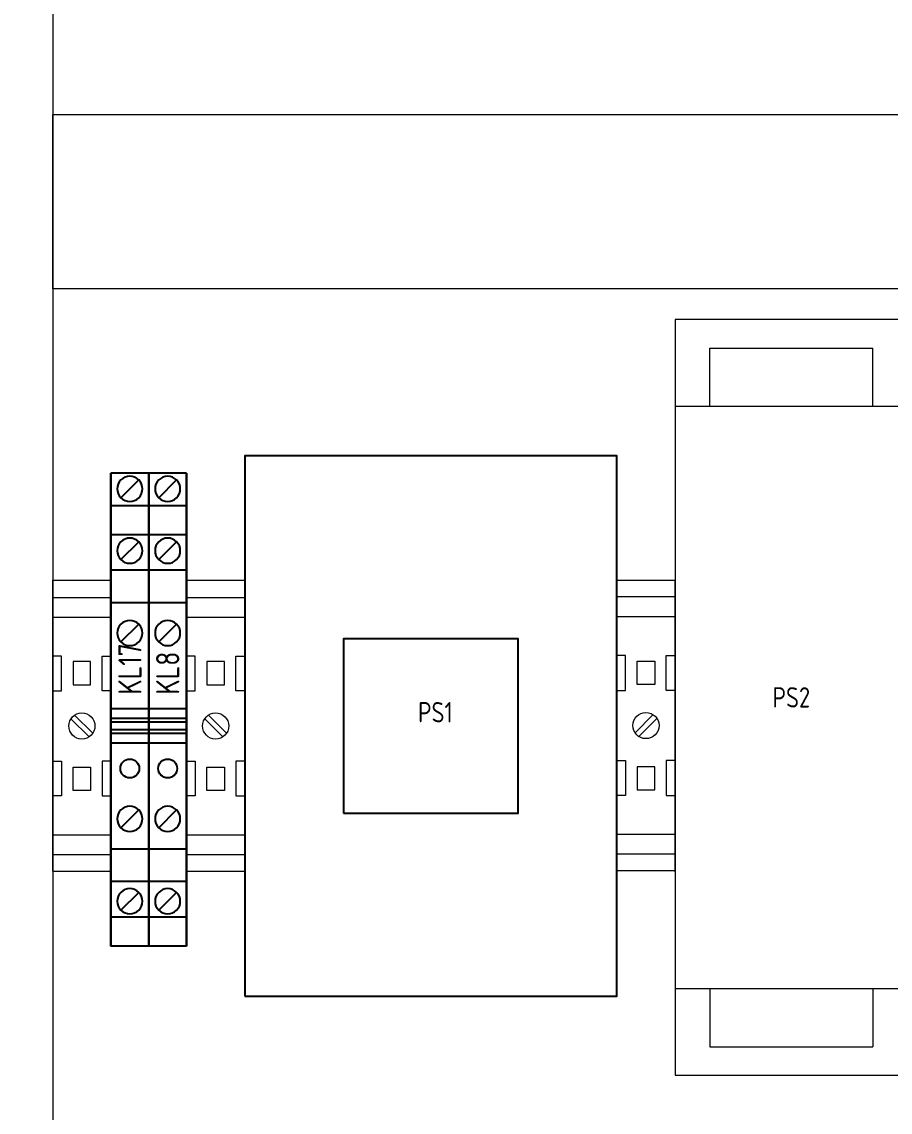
# Model space of a CAD drawing. Header units: millimetres. Extents: x 3520 to 8864, y 403 to 1747.
# Drawn here: x 6994.2 to 7143.5, y 964.9 to 1152.5 of the extents above; entities that cross this region are included whole.
import ezdxf

# ---------------------------------------------------------------- set-up
doc = ezdxf.new("R2010")
doc.units = ezdxf.units.MM
doc.linetypes.add('CENTER', pattern=[10.16, 6.35, -1.27, 1.27, -1.27])
doc.linetypes.add('DOT', pattern=[0.559211, 0, -0.279605, 0, -0.279605])
doc.layers.add('1', color=1, linetype='Continuous')
doc.layers.add('Стерка', color=7, linetype='Continuous', lineweight=15)
doc.styles.add('ГОСТ В', font='GOST_0.TTF', dxfattribs={"height": 3.5})
doc.styles.add('ГОСТ тип А', font='GOST_0.TTF', dxfattribs={"height": 3.5})

msp = doc.modelspace()

# ---------------------------------------------------------------- linework, layer by layer
at = {"color": 7}
for p, q in [((7009.526, 1074.823, 1518.358), (7009.526, 993.474, 1518.358)), ((7016.034, 1074.823, 1518.358), (7016.034, 993.474, 1518.358))]:
    msp.add_line(p, q, dxfattribs=at)
at = {"elevation": 1518.358}
for points in [[(7032.534, 984.828), (7096.534, 984.828), (7096.534, 1077.828), (7032.534, 1077.828)], [(7049.534, 1016.328), (7079.534, 1016.328), (7079.534, 1046.328), (7049.534, 1046.328)]]:
    msp.add_lwpolyline(points, close=True, dxfattribs=at)
at = {"layer": '1', "color": 7}
for p, q in [((7009.526, 1069.182, 1518.358), (7009.526, 1074.823, 1518.358)), ((7016.034, 1074.823, 1518.358), (7009.526, 1074.823, 1518.358)), ((7009.526, 1074.823, 1518.358), (7009.526, 1069.182, 1518.358)), ((7009.534, 1069.182, 1518.358), (7009.534, 1074.823, 1518.358)), ((7009.534, 1074.823, 1518.358), (7009.534, 1069.182, 1518.358)), ((7016.034, 1069.182, 1518.358), (7016.034, 1074.823, 1518.358)), ((7022.542, 1074.823, 1518.358), (7016.034, 1074.823, 1518.358)), ((7016.034, 1074.823, 1518.358), (7016.034, 1069.182, 1518.358)), ((7016.034, 1069.182, 1518.358), (7016.034, 1074.823, 1518.358)), ((7016.034, 1074.823, 1518.358), (7016.034, 1069.182, 1518.358)), ((7016.042, 1069.182, 1518.358), (7016.042, 1074.823, 1518.358)), ((7016.042, 1074.823, 1518.358), (7016.042, 1069.182, 1518.358)), ((7022.542, 1069.182, 1518.358), (7022.542, 1074.823, 1518.358)), ((7022.542, 1074.823, 1518.358), (7022.542, 1069.182, 1518.358)), ((7011.246, 1070.577, 1518.358), (7014.314, 1073.645, 1518.358)), ((7017.754, 1070.577, 1518.358), (7020.822, 1073.645, 1518.358)), ((7016.034, 1069.182, 1518.358), (7009.526, 1069.182, 1518.358)), ((7009.526, 1064.192, 1518.358), (7009.526, 1069.182, 1518.358)), ((7009.526, 1069.182, 1518.358), (7009.526, 1064.192, 1518.358)), ((7009.534, 1064.192, 1518.358), (7009.534, 1069.182, 1518.358)), ((7009.534, 1069.182, 1518.358), (7009.534, 1064.192, 1518.358)), ((7022.542, 1069.182, 1518.358), (7016.034, 1069.182, 1518.358)), ((7016.034, 1064.192, 1518.358), (7016.034, 1069.182, 1518.358)), ((7016.034, 1069.182, 1518.358), (7016.034, 1064.192, 1518.358)), ((7016.034, 1064.192, 1518.358), (7016.034, 1069.182, 1518.358)), ((7016.034, 1069.182, 1518.358), (7016.034, 1064.192, 1518.358)), ((7016.042, 1064.192, 1518.358), (7016.042, 1069.182, 1518.358)), ((7016.042, 1069.182, 1518.358), (7016.042, 1064.192, 1518.358)), ((7022.542, 1064.192, 1518.358), (7022.542, 1069.182, 1518.358)), ((7022.542, 1069.182, 1518.358), (7022.542, 1064.192, 1518.358)), ((7009.526, 1058.16, 1518.358), (7009.526, 1064.192, 1518.358)), ((7016.034, 1064.192, 1518.358), (7009.526, 1064.192, 1518.358)), ((7009.526, 1064.192, 1518.358), (7009.526, 1063.108, 1518.358)), ((7009.534, 1058.16, 1518.358), (7009.534, 1064.192, 1518.358)), ((7009.534, 1064.192, 1518.358), (7009.534, 1063.108, 1518.358)), ((7016.034, 1058.16, 1518.358), (7016.034, 1064.192, 1518.358)), ((7022.542, 1064.192, 1518.358), (7016.034, 1064.192, 1518.358)), ((7016.034, 1064.192, 1518.358), (7016.034, 1063.108, 1518.358)), ((7016.034, 1058.16, 1518.358), (7016.034, 1064.192, 1518.358)), ((7016.034, 1064.192, 1518.358), (7016.034, 1063.108, 1518.358)), ((7016.042, 1058.16, 1518.358), (7016.042, 1064.192, 1518.358)), ((7016.042, 1064.192, 1518.358), (7016.042, 1063.108, 1518.358)), ((7022.542, 1058.16, 1518.358), (7022.542, 1064.192, 1518.358)), ((7022.542, 1064.192, 1518.358), (7022.542, 1063.108, 1518.358)), ((7009.526, 1063.108, 1518.358), (7009.526, 1058.16, 1518.358)), ((7009.526, 1062.539, 1518.358), (7009.526, 1009.614, 1518.358)), ((7009.534, 1063.108, 1518.358), (7009.534, 1058.16, 1518.358)), ((7011.246, 1059.947, 1518.358), (7014.314, 1063.015, 1518.358)), ((7016.034, 1063.108, 1518.358), (7016.034, 1058.16, 1518.358)), ((7016.034, 1063.108, 1518.358), (7016.034, 1058.16, 1518.358)), ((7016.034, 1062.539, 1518.358), (7016.034, 1009.614, 1518.358)), ((7016.042, 1063.108, 1518.358), (7016.042, 1058.16, 1518.358)), ((7017.754, 1059.947, 1518.358), (7020.822, 1063.015, 1518.358)), ((7022.542, 1063.108, 1518.358), (7022.542, 1058.16, 1518.358)), ((7009.526, 1052.519, 1518.358), (7009.526, 1058.16, 1518.358)), ((7016.034, 1058.16, 1518.358), (7009.526, 1058.16, 1518.358)), ((7009.526, 1058.16, 1518.358), (7009.526, 1052.519, 1518.358)), ((7009.526, 1058.16, 1518.358), (7009.526, 1052.519, 1518.358)), ((7009.534, 1052.519, 1518.358), (7009.534, 1058.16, 1518.358)), ((7009.534, 1058.16, 1518.358), (7009.534, 1052.519, 1518.358)), ((7009.534, 1058.16, 1518.358), (7009.534, 1052.519, 1518.358)), ((7016.034, 1058.16, 1518.358), (7011.069, 1058.16, 1518.358)), ((7016.034, 1052.519, 1518.358), (7016.034, 1058.16, 1518.358)), ((7022.542, 1058.16, 1518.358), (7016.034, 1058.16, 1518.358)), ((7016.034, 1058.16, 1518.358), (7016.034, 1052.519, 1518.358)), ((7016.034, 1058.16, 1518.358), (7016.034, 1052.519, 1518.358)), ((7016.034, 1052.519, 1518.358), (7016.034, 1058.16, 1518.358)), ((7016.034, 1058.16, 1518.358), (7016.034, 1052.519, 1518.358)), ((7016.034, 1058.16, 1518.358), (7016.034, 1052.519, 1518.358)), ((7016.042, 1052.519, 1518.358), (7016.042, 1058.16, 1518.358)), ((7016.042, 1058.16, 1518.358), (7016.042, 1052.519, 1518.358)), ((7016.042, 1058.16, 1518.358), (7016.042, 1052.519, 1518.358)), ((7022.542, 1058.16, 1518.358), (7017.577, 1058.16, 1518.358)), ((7022.542, 1052.519, 1518.358), (7022.542, 1058.16, 1518.358)), ((7022.542, 1058.16, 1518.358), (7022.542, 1052.519, 1518.358)), ((7022.542, 1058.16, 1518.358), (7022.542, 1052.519, 1518.358)), ((7009.526, 1034.299, 1518.358), (7009.526, 1052.519, 1518.358)), ((7016.034, 1052.519, 1518.358), (7009.526, 1052.519, 1518.358)), ((7009.526, 1052.519, 1518.358), (7009.526, 1034.299, 1518.358)), ((7009.534, 1034.299, 1518.358), (7009.534, 1052.519, 1518.358)), ((7009.534, 1052.519, 1518.358), (7009.534, 1034.299, 1518.358)), ((7016.034, 1052.519, 1518.358), (7011.069, 1052.519, 1518.358)), ((7016.034, 1034.299, 1518.358), (7016.034, 1052.519, 1518.358)), ((7022.542, 1052.519, 1518.358), (7016.034, 1052.519, 1518.358)), ((7016.034, 1052.519, 1518.358), (7016.034, 1034.299, 1518.358)), ((7016.034, 1034.299, 1518.358), (7016.034, 1052.519, 1518.358)), ((7016.034, 1052.519, 1518.358), (7016.034, 1034.299, 1518.358)), ((7016.042, 1034.299, 1518.358), (7016.042, 1052.519, 1518.358)), ((7016.042, 1052.519, 1518.358), (7016.042, 1034.299, 1518.358)), ((7022.542, 1052.519, 1518.358), (7017.577, 1052.519, 1518.358)), ((7022.542, 1034.299, 1518.358), (7022.542, 1052.519, 1518.358)), ((7022.542, 1052.519, 1518.358), (7022.542, 1034.299, 1518.358)), ((7011.246, 1045.781, 1518.358), (7014.314, 1048.848, 1518.358)), ((7017.754, 1045.781, 1518.358), (7020.822, 1048.848, 1518.358)), ((7009.526, 1032.63, 1518.358), (7009.526, 1034.299, 1518.358)), ((7016.034, 1034.299, 1518.358), (7009.526, 1034.299, 1518.358)), ((7009.526, 1034.299, 1518.358), (7009.526, 1032.63, 1518.358)), ((7009.534, 1032.63, 1518.358), (7009.534, 1034.299, 1518.358)), ((7009.534, 1034.299, 1518.358), (7009.534, 1032.63, 1518.358)), ((7016.034, 1032.63, 1518.358), (7016.034, 1034.299, 1518.358)), ((7022.542, 1034.299, 1518.358), (7016.034, 1034.299, 1518.358)), ((7016.034, 1034.299, 1518.358), (7016.034, 1032.63, 1518.358)), ((7016.034, 1032.63, 1518.358), (7016.034, 1034.299, 1518.358)), ((7016.034, 1034.299, 1518.358), (7016.034, 1032.63, 1518.358)), ((7016.042, 1032.63, 1518.358), (7016.042, 1034.299, 1518.358)), ((7016.042, 1034.299, 1518.358), (7016.042, 1032.63, 1518.358)), ((7022.542, 1032.63, 1518.358), (7022.542, 1034.299, 1518.358)), ((7022.542, 1034.299, 1518.358), (7022.542, 1032.63, 1518.358)), ((7009.526, 1031.979, 1518.358), (7009.526, 1032.63, 1518.358)), ((7016.034, 1032.63, 1518.358), (7009.526, 1032.63, 1518.358)), ((7009.526, 1032.63, 1518.358), (7009.526, 1031.979, 1518.358)), ((7009.526, 1030.678, 1518.358), (7009.526, 1031.979, 1518.358)), ((7016.034, 1031.979, 1518.358), (7009.526, 1031.979, 1518.358)), ((7009.526, 1031.979, 1518.358), (7009.526, 1030.678, 1518.358)), ((7009.534, 1031.979, 1518.358), (7009.534, 1032.63, 1518.358)), ((7009.534, 1032.63, 1518.358), (7009.534, 1031.979, 1518.358)), ((7009.534, 1030.678, 1518.358), (7009.534, 1031.979, 1518.358)), ((7009.534, 1031.979, 1518.358), (7009.534, 1030.678, 1518.358)), ((7016.034, 1031.979, 1518.358), (7016.034, 1032.63, 1518.358)), ((7022.542, 1032.63, 1518.358), (7016.034, 1032.63, 1518.358)), ((7016.034, 1032.63, 1518.358), (7016.034, 1031.979, 1518.358)), ((7016.034, 1031.979, 1518.358), (7016.034, 1032.63, 1518.358)), ((7016.034, 1032.63, 1518.358), (7016.034, 1031.979, 1518.358)), ((7016.034, 1030.678, 1518.358), (7016.034, 1031.979, 1518.358)), ((7022.542, 1031.979, 1518.358), (7016.034, 1031.979, 1518.358)), ((7016.034, 1031.979, 1518.358), (7016.034, 1030.678, 1518.358)), ((7016.034, 1030.678, 1518.358), (7016.034, 1031.979, 1518.358)), ((7016.034, 1031.979, 1518.358), (7016.034, 1030.678, 1518.358)), ((7016.042, 1031.979, 1518.358), (7016.042, 1032.63, 1518.358)), ((7016.042, 1032.63, 1518.358), (7016.042, 1031.979, 1518.358)), ((7016.042, 1030.678, 1518.358), (7016.042, 1031.979, 1518.358)), ((7016.042, 1031.979, 1518.358), (7016.042, 1030.678, 1518.358)), ((7022.542, 1031.979, 1518.358), (7022.542, 1032.63, 1518.358)), ((7022.542, 1032.63, 1518.358), (7022.542, 1031.979, 1518.358)), ((7022.542, 1030.678, 1518.358), (7022.542, 1031.979, 1518.358)), ((7022.542, 1031.979, 1518.358), (7022.542, 1030.678, 1518.358)), ((7009.526, 1030.027, 1518.358), (7009.526, 1030.678, 1518.358)), ((7016.034, 1030.678, 1518.358), (7009.526, 1030.678, 1518.358)), ((7009.526, 1030.678, 1518.358), (7009.526, 1030.027, 1518.358)), ((7009.526, 1028.358, 1518.358), (7009.526, 1030.027, 1518.358)), ((7016.034, 1030.027, 1518.358), (7009.526, 1030.027, 1518.358)), ((7009.526, 1030.027, 1518.358), (7009.526, 1028.358, 1518.358)), ((7009.534, 1030.027, 1518.358), (7009.534, 1030.678, 1518.358)), ((7009.534, 1030.678, 1518.358), (7009.534, 1030.027, 1518.358)), ((7009.534, 1028.358, 1518.358), (7009.534, 1030.027, 1518.358)), ((7009.534, 1030.027, 1518.358), (7009.534, 1028.358, 1518.358)), ((7016.034, 1030.027, 1518.358), (7016.034, 1030.678, 1518.358)), ((7022.542, 1030.678, 1518.358), (7016.034, 1030.678, 1518.358)), ((7016.034, 1030.678, 1518.358), (7016.034, 1030.027, 1518.358)), ((7016.034, 1030.027, 1518.358), (7016.034, 1030.678, 1518.358)), ((7016.034, 1030.678, 1518.358), (7016.034, 1030.027, 1518.358)), ((7016.034, 1028.358, 1518.358), (7016.034, 1030.027, 1518.358)), ((7022.542, 1030.027, 1518.358), (7016.034, 1030.027, 1518.358)), ((7016.034, 1030.027, 1518.358), (7016.034, 1028.358, 1518.358)), ((7016.034, 1028.358, 1518.358), (7016.034, 1030.027, 1518.358)), ((7016.034, 1030.027, 1518.358), (7016.034, 1028.358, 1518.358)), ((7016.042, 1030.027, 1518.358), (7016.042, 1030.678, 1518.358)), ((7016.042, 1030.678, 1518.358), (7016.042, 1030.027, 1518.358)), ((7016.042, 1028.358, 1518.358), (7016.042, 1030.027, 1518.358)), ((7016.042, 1030.027, 1518.358), (7016.042, 1028.358, 1518.358)), ((7022.542, 1030.027, 1518.358), (7022.542, 1030.678, 1518.358)), ((7022.542, 1030.678, 1518.358), (7022.542, 1030.027, 1518.358)), ((7022.542, 1028.358, 1518.358), (7022.542, 1030.027, 1518.358)), ((7022.542, 1030.027, 1518.358), (7022.542, 1028.358, 1518.358)), ((7009.526, 1010.16, 1518.358), (7009.526, 1028.358, 1518.358)), ((7016.034, 1028.358, 1518.358), (7009.526, 1028.358, 1518.358)), ((7009.526, 1028.358, 1518.358), (7009.526, 1010.16, 1518.358)), ((7009.534, 1010.16, 1518.358), (7009.534, 1028.358, 1518.358)), ((7009.534, 1028.358, 1518.358), (7009.534, 1010.16, 1518.358)), ((7016.034, 1010.16, 1518.358), (7016.034, 1028.358, 1518.358)), ((7022.542, 1028.358, 1518.358), (7016.034, 1028.358, 1518.358)), ((7016.034, 1028.358, 1518.358), (7016.034, 1010.16, 1518.358)), ((7016.034, 1010.16, 1518.358), (7016.034, 1028.358, 1518.358)), ((7016.034, 1028.358, 1518.358), (7016.034, 1010.16, 1518.358)), ((7016.042, 1010.16, 1518.358), (7016.042, 1028.358, 1518.358)), ((7016.042, 1028.358, 1518.358), (7016.042, 1010.16, 1518.358)), ((7022.542, 1010.16, 1518.358), (7022.542, 1028.358, 1518.358)), ((7022.542, 1028.358, 1518.358), (7022.542, 1010.16, 1518.358)), ((7011.246, 1013.808, 1518.358), (7014.314, 1016.876, 1518.358)), ((7017.754, 1013.808, 1518.358), (7020.822, 1016.876, 1518.358)), ((7009.524, 1004.529, 1518.358), (7009.526, 1010.16, 1518.358)), ((7009.526, 1010.2, 1518.358), (7009.526, 1004.56, 1518.358)), ((7016.034, 1010.16, 1518.358), (7009.526, 1010.16, 1518.358)), ((7009.526, 1010.16, 1518.358), (7009.526, 1004.56, 1518.358)), ((7009.532, 1004.529, 1518.358), (7009.534, 1010.16, 1518.358)), ((7009.534, 1010.2, 1518.358), (7009.534, 1004.56, 1518.358)), ((7009.534, 1010.16, 1518.358), (7009.534, 1004.56, 1518.358)), ((7016.032, 1004.529, 1518.358), (7016.034, 1010.16, 1518.358)), ((7016.032, 1004.529, 1518.358), (7016.034, 1010.16, 1518.358)), ((7016.034, 1010.2, 1518.358), (7016.034, 1004.56, 1518.358)), ((7016.034, 1010.2, 1518.358), (7016.034, 1004.56, 1518.358)), ((7022.542, 1010.16, 1518.358), (7016.034, 1010.16, 1518.358)), ((7016.034, 1010.16, 1518.358), (7016.034, 1004.56, 1518.358)), ((7016.034, 1010.16, 1518.358), (7016.034, 1004.56, 1518.358)), ((7016.04, 1004.529, 1518.358), (7016.042, 1010.16, 1518.358)), ((7016.042, 1010.2, 1518.358), (7016.042, 1004.56, 1518.358)), ((7016.042, 1010.16, 1518.358), (7016.042, 1004.56, 1518.358)), ((7022.54, 1004.529, 1518.358), (7022.542, 1010.16, 1518.358)), ((7022.542, 1010.2, 1518.358), (7022.542, 1004.56, 1518.358)), ((7022.542, 1010.16, 1518.358), (7022.542, 1004.56, 1518.358)), ((7009.526, 998.464, 1518.358), (7009.524, 1004.529, 1518.358)), ((7016.034, 1004.56, 1518.358), (7009.526, 1004.56, 1518.358)), ((7009.526, 1004.56, 1518.358), (7009.526, 998.464, 1518.358)), ((7009.534, 998.464, 1518.358), (7009.532, 1004.529, 1518.358)), ((7009.534, 1004.56, 1518.358), (7009.534, 998.464, 1518.358)), ((7016.034, 998.464, 1518.358), (7016.032, 1004.529, 1518.358)), ((7016.034, 998.464, 1518.358), (7016.032, 1004.529, 1518.358)), ((7022.542, 1004.56, 1518.358), (7016.034, 1004.56, 1518.358)), ((7016.034, 1004.56, 1518.358), (7016.034, 998.464, 1518.358)), ((7016.034, 1004.56, 1518.358), (7016.034, 998.464, 1518.358)), ((7016.042, 998.464, 1518.358), (7016.04, 1004.529, 1518.358)), ((7016.042, 1004.56, 1518.358), (7016.042, 998.464, 1518.358)), ((7022.542, 998.464, 1518.358), (7022.54, 1004.529, 1518.358)), ((7022.542, 1004.56, 1518.358), (7022.542, 998.464, 1518.358)), ((7011.246, 999.641, 1518.358), (7014.314, 1002.709, 1518.358)), ((7017.754, 999.641, 1518.358), (7020.822, 1002.709, 1518.358)), ((7009.526, 993.474, 1518.358), (7009.526, 998.464, 1518.358)), ((7016.034, 998.464, 1518.358), (7009.526, 998.464, 1518.358)), ((7009.526, 998.464, 1518.358), (7009.526, 993.474, 1518.358)), ((7009.534, 993.474, 1518.358), (7009.534, 998.464, 1518.358)), ((7009.534, 998.464, 1518.358), (7009.534, 993.474, 1518.358)), ((7016.034, 993.474, 1518.358), (7016.034, 998.464, 1518.358)), ((7022.542, 998.464, 1518.358), (7016.034, 998.464, 1518.358)), ((7016.034, 998.464, 1518.358), (7016.034, 993.474, 1518.358)), ((7016.034, 993.474, 1518.358), (7016.034, 998.464, 1518.358)), ((7016.034, 998.464, 1518.358), (7016.034, 993.474, 1518.358)), ((7016.042, 993.474, 1518.358), (7016.042, 998.464, 1518.358)), ((7016.042, 998.464, 1518.358), (7016.042, 993.474, 1518.358)), ((7022.542, 993.474, 1518.358), (7022.542, 998.464, 1518.358)), ((7022.542, 998.464, 1518.358), (7022.542, 993.474, 1518.358)), ((7016.034, 993.474, 1518.358), (7009.526, 993.474, 1518.358)), ((7022.542, 993.474, 1518.358), (7016.034, 993.474, 1518.358))]:
    msp.add_line(p, q, dxfattribs=at)
for centre in [(7012.78, 1024.019, 1518.358), (7019.288, 1024.019, 1518.358)]:
    msp.add_circle(centre, 1.627, dxfattribs=at)
for centre, start, end in [((7012.78, 1072.111, 1518.358), 44.99995, 224.99995), ((7012.78, 1072.111, 1518.358), 224.99995, 44.99995), ((7019.288, 1072.111, 1518.358), 44.99995, 224.99995), ((7019.288, 1072.111, 1518.358), 224.99995, 44.99995), ((7012.78, 1061.481, 1518.358), 44.99995, 224.99995), ((7019.288, 1061.481, 1518.358), 44.99995, 224.99995), ((7012.78, 1061.481, 1518.358), 224.99995, 44.99995), ((7019.288, 1061.481, 1518.358), 224.99995, 44.99995), ((7012.78, 1047.314, 1518.358), 44.99995, 224.99995), ((7012.78, 1047.314, 1518.358), 224.99995, 44.99995), ((7019.288, 1047.314, 1518.358), 44.99995, 224.99995), ((7019.288, 1047.314, 1518.358), 224.99995, 44.99995), ((7012.78, 1015.342, 1518.358), 44.99995, 224.99995), ((7012.78, 1015.342, 1518.358), 224.99995, 44.99995), ((7019.288, 1015.342, 1518.358), 44.99995, 224.99995), ((7019.288, 1015.342, 1518.358), 224.99995, 44.99995), ((7012.78, 1001.175, 1518.358), 44.99995, 224.99995), ((7012.78, 1001.175, 1518.358), 224.99995, 44.99995), ((7019.288, 1001.175, 1518.358), 44.99995, 224.99995), ((7019.288, 1001.175, 1518.358), 224.99995, 44.99995)]:
    msp.add_arc(centre, 2.169, start, end, dxfattribs=at)
at = {"layer": '1', "color": 7, "linetype": 'CENTER'}
for p in [(7009.526, 1063.108, 1518.358), (7009.534, 1063.108, 1518.358), (7016.034, 1063.108, 1518.358), (7016.034, 1063.108, 1518.358), (7016.042, 1063.108, 1518.358), (7022.542, 1063.108, 1518.358)]:
    msp.add_point(p, dxfattribs=at)
at = {"layer": '1', "color": 7, "linetype": 'DOT'}
for p in [(7009.526, 1055.393, 1518.358), (7016.034, 1055.393, 1518.358)]:
    msp.add_point(p, dxfattribs=at)
at = {"layer": 'Стерка', "color": 7}
for p, q in [((7146.534, 1101.254, 1518.358), (7106.534, 1101.254, 1518.358)), ((7106.534, 1101.254, 1518.358), (7106.534, 971.254, 1518.358)), ((7112.534, 1086.349, 1518.358), (7112.534, 1096.349, 1518.358)), ((7112.534, 1096.349, 1518.358), (7140.534, 1096.349, 1518.358)), ((7140.534, 1086.349, 1518.358), (7140.534, 1096.349, 1518.358)), ((7106.534, 1086.349, 1518.358), (7146.534, 1086.349, 1518.358)), ((7009.526, 993.474, 1518.358), (7009.526, 1073.474, 1518.358)), ((7009.526, 1073.474, 1518.358), (7009.526, 993.474, 1518.358)), ((7016.026, 1073.474, 1518.358), (7016.026, 993.474, 1518.358)), ((7016.034, 993.474, 1518.358), (7016.034, 1073.474, 1518.358)), ((7016.034, 1073.474, 1518.358), (7016.034, 993.474, 1518.358)), ((7022.534, 1073.474, 1518.358), (7022.534, 993.474, 1518.358)), ((6999.534, 1056.403, 1518.358), (6999.534, 1006.403, 1518.358)), ((6999.534, 1056.403, 1518.358), (6999.534, 1006.403, 1518.358)), ((6999.534, 1056.403, 1518.358), (6999.534, 1006.403, 1518.358)), ((6999.534, 1056.403, 1518.358), (6999.534, 1006.403, 1518.358)), ((6999.534, 1056.403, 1518.358), (6999.534, 1006.403, 1518.358)), ((6999.534, 1006.403, 1518.358), (6999.534, 1056.403, 1518.358)), ((6999.534, 1006.403, 1518.358), (6999.534, 1056.403, 1518.358)), ((6999.534, 1056.403, 1518.358), (6999.534, 1006.403, 1518.358)), ((6999.534, 1006.403, 1518.358), (6999.534, 1056.403, 1518.358)), ((6999.534, 1006.403, 1518.358), (6999.534, 1056.403, 1518.358)), ((6999.534, 1056.403, 1518.358), (6999.534, 1006.403, 1518.358)), ((7009.534, 1056.328, 1518.358), (6999.534, 1056.328, 1518.358)), ((6999.534, 1056.328, 1518.358), (6999.534, 1006.328, 1518.358)), ((6999.534, 1006.328, 1518.358), (6999.534, 1056.328, 1518.358)), ((6999.534, 1006.328, 1518.358), (6999.534, 1056.328, 1518.358)), ((6999.534, 1056.328, 1518.358), (6999.534, 1006.328, 1518.358)), ((6999.534, 1056.328, 1518.358), (6999.534, 1006.328, 1518.358)), ((7009.534, 1056.328, 1518.358), (7009.534, 1006.328, 1518.358)), ((7016.034, 1056.328, 1518.358), (7016.034, 1006.328, 1518.358)), ((7016.034, 1056.328, 1518.358), (7016.034, 1006.328, 1518.358)), ((7016.034, 1056.328, 1518.358), (7016.034, 1006.328, 1518.358)), ((7016.034, 1056.328, 1518.358), (7016.034, 1006.328, 1518.358)), ((7016.034, 1056.328, 1518.358), (7016.034, 1006.328, 1518.358)), ((7016.034, 1006.328, 1518.358), (7016.034, 1056.328, 1518.358)), ((7016.034, 1006.328, 1518.358), (7016.034, 1056.328, 1518.358)), ((7016.034, 1056.328, 1518.358), (7016.034, 1006.328, 1518.358)), ((7016.034, 1006.328, 1518.358), (7016.034, 1056.328, 1518.358)), ((7016.034, 1006.328, 1518.358), (7016.034, 1056.328, 1518.358)), ((7016.034, 1056.328, 1518.358), (7016.034, 1006.328, 1518.358)), ((7016.034, 1056.254, 1518.358), (7016.034, 1006.254, 1518.358)), ((7016.034, 1056.254, 1518.358), (7016.034, 1006.254, 1518.358)), ((7016.034, 1006.254, 1518.358), (7016.034, 1056.254, 1518.358)), ((7016.034, 1006.254, 1518.358), (7016.034, 1056.254, 1518.358)), ((7016.034, 1056.254, 1518.358), (7016.034, 1006.254, 1518.358)), ((7016.034, 1056.254, 1518.358), (7016.034, 1006.254, 1518.358)), ((7022.534, 1056.403, 1518.358), (7022.534, 1006.403, 1518.358)), ((7022.534, 1056.403, 1518.358), (7022.534, 1006.403, 1518.358)), ((7022.534, 1056.403, 1518.358), (7022.534, 1006.403, 1518.358)), ((7022.534, 1056.403, 1518.358), (7022.534, 1006.403, 1518.358)), ((7022.534, 1056.403, 1518.358), (7022.534, 1006.403, 1518.358)), ((7022.534, 1006.403, 1518.358), (7022.534, 1056.403, 1518.358)), ((7022.534, 1006.403, 1518.358), (7022.534, 1056.403, 1518.358)), ((7022.534, 1056.403, 1518.358), (7022.534, 1006.403, 1518.358)), ((7022.534, 1006.403, 1518.358), (7022.534, 1056.403, 1518.358)), ((7022.534, 1006.403, 1518.358), (7022.534, 1056.403, 1518.358)), ((7022.534, 1056.403, 1518.358), (7022.534, 1006.403, 1518.358)), ((7032.534, 1056.328, 1518.358), (7022.534, 1056.328, 1518.358)), ((7022.534, 1056.328, 1518.358), (7022.534, 1006.328, 1518.358)), ((7022.534, 1006.328, 1518.358), (7022.534, 1056.328, 1518.358)), ((7022.534, 1006.328, 1518.358), (7022.534, 1056.328, 1518.358)), ((7022.534, 1056.328, 1518.358), (7022.534, 1006.328, 1518.358)), ((7022.534, 1056.328, 1518.358), (7022.534, 1006.328, 1518.358)), ((7022.542, 1056.328, 1518.358), (7022.542, 1006.328, 1518.358)), ((7022.542, 1056.328, 1518.358), (7022.542, 1006.328, 1518.358)), ((7022.542, 1056.328, 1518.358), (7022.542, 1006.328, 1518.358)), ((7022.542, 1056.328, 1518.358), (7022.542, 1006.328, 1518.358)), ((7022.542, 1056.328, 1518.358), (7022.542, 1006.328, 1518.358)), ((7022.542, 1006.328, 1518.358), (7022.542, 1056.328, 1518.358)), ((7022.542, 1006.328, 1518.358), (7022.542, 1056.328, 1518.358)), ((7022.542, 1056.328, 1518.358), (7022.542, 1006.328, 1518.358)), ((7022.542, 1006.328, 1518.358), (7022.542, 1056.328, 1518.358)), ((7022.542, 1006.328, 1518.358), (7022.542, 1056.328, 1518.358)), ((7022.542, 1056.328, 1518.358), (7022.542, 1006.328, 1518.358)), ((7022.542, 1056.254, 1518.358), (7022.542, 1006.254, 1518.358)), ((7022.542, 1056.254, 1518.358), (7022.542, 1006.254, 1518.358)), ((7022.542, 1006.254, 1518.358), (7022.542, 1056.254, 1518.358)), ((7022.542, 1006.254, 1518.358), (7022.542, 1056.254, 1518.358)), ((7022.542, 1056.254, 1518.358), (7022.542, 1006.254, 1518.358)), ((7022.542, 1056.254, 1518.358), (7022.542, 1006.254, 1518.358)), ((7032.534, 1056.328, 1518.358), (7032.534, 1006.328, 1518.358)), ((7096.534, 1006.403, 1518.358), (7096.534, 1056.403, 1518.358)), ((7096.534, 1006.403, 1518.358), (7096.534, 1056.403, 1518.358)), ((7096.534, 1006.403, 1518.358), (7096.534, 1056.403, 1518.358)), ((7096.534, 1056.403, 1518.358), (7096.534, 1006.403, 1518.358)), ((7096.534, 1056.403, 1518.358), (7096.534, 1006.403, 1518.358)), ((7096.534, 1006.403, 1518.358), (7096.534, 1056.403, 1518.358)), ((7096.534, 1006.403, 1518.358), (7096.534, 1056.403, 1518.358)), ((7096.534, 1056.403, 1518.358), (7096.534, 1006.403, 1518.358)), ((7096.534, 1006.403, 1518.358), (7096.534, 1056.403, 1518.358)), ((7096.534, 1056.403, 1518.358), (7106.534, 1056.403, 1518.358)), ((7096.534, 1006.403, 1518.358), (7096.534, 1056.403, 1518.358)), ((7096.534, 1006.403, 1518.358), (7096.534, 1056.403, 1518.358)), ((7106.534, 1056.477, 1518.358), (7106.534, 1006.477, 1518.358)), ((7106.534, 1056.477, 1518.358), (7106.534, 1006.477, 1518.358)), ((7106.534, 1056.477, 1518.358), (7106.534, 1006.477, 1518.358)), ((7106.534, 1056.403, 1518.358), (7106.534, 1006.403, 1518.358)), ((7106.534, 1006.403, 1518.358), (7106.534, 1056.403, 1518.358)), ((7106.534, 1006.403, 1518.358), (7106.534, 1056.403, 1518.358)), ((7106.534, 1056.403, 1518.358), (7106.534, 1006.403, 1518.358)), ((7106.534, 1056.403, 1518.358), (7106.534, 1006.403, 1518.358)), ((7106.534, 1056.328, 1518.358), (7106.534, 1006.328, 1518.358)), ((7106.534, 1056.328, 1518.358), (7106.534, 1006.328, 1518.358)), ((7106.534, 1056.328, 1518.358), (7106.534, 1006.328, 1518.358)), ((7106.534, 1056.254, 1518.358), (7106.534, 1006.254, 1518.358)), ((7106.534, 1006.254, 1518.358), (7106.534, 1056.254, 1518.358)), ((7106.534, 1006.254, 1518.358), (7106.534, 1056.254, 1518.358)), ((7106.534, 1056.254, 1518.358), (7106.534, 1006.254, 1518.358)), ((7106.534, 1056.254, 1518.358), (7106.534, 1006.254, 1518.358)), ((6999.534, 1053.903, 1518.358), (6999.534, 1008.903, 1518.358)), ((6999.534, 1053.903, 1518.358), (6999.534, 1008.903, 1518.358)), ((6999.534, 1053.828, 1518.358), (6999.534, 1008.828, 1518.358)), ((6999.534, 1053.828, 1518.358), (6999.534, 1008.828, 1518.358)), ((6999.534, 1053.447, 1518.358), (7009.534, 1053.447, 1518.358)), ((6999.534, 1052.403, 1518.358), (6999.534, 1010.403, 1518.358)), ((6999.534, 1052.403, 1518.358), (6999.534, 1010.403, 1518.358)), ((7022.534, 1053.903, 1518.358), (7022.534, 1008.903, 1518.358)), ((7022.534, 1053.903, 1518.358), (7022.534, 1008.903, 1518.358)), ((7022.534, 1053.828, 1518.358), (7022.534, 1008.828, 1518.358)), ((7022.534, 1053.828, 1518.358), (7022.534, 1008.828, 1518.358)), ((7022.534, 1053.447, 1518.358), (7032.534, 1053.447, 1518.358)), ((7022.534, 1052.403, 1518.358), (7022.534, 1010.403, 1518.358)), ((7022.534, 1052.403, 1518.358), (7022.534, 1010.403, 1518.358)), ((7096.534, 1053.903, 1518.358), (7096.534, 1008.903, 1518.358)), ((7096.534, 1053.903, 1518.358), (7096.534, 1008.903, 1518.358)), ((7096.534, 1053.903, 1518.358), (7096.534, 1008.903, 1518.358)), ((7106.534, 1053.521, 1518.358), (7096.534, 1053.521, 1518.358)), ((7096.534, 1010.403, 1518.358), (7096.534, 1052.403, 1518.358)), ((7096.534, 1052.403, 1518.358), (7096.534, 1010.403, 1518.358)), ((7096.534, 1010.403, 1518.358), (7096.534, 1052.403, 1518.358)), ((7096.534, 1052.403, 1518.358), (7096.534, 1010.403, 1518.358)), ((7096.534, 1010.403, 1518.358), (7096.534, 1052.403, 1518.358)), ((7096.534, 1052.403, 1518.358), (7096.534, 1010.403, 1518.358)), ((7096.534, 1010.403, 1518.358), (7096.534, 1052.403, 1518.358)), ((7096.534, 1052.403, 1518.358), (7096.534, 1010.403, 1518.358)), ((7106.534, 1053.903, 1518.358), (7106.534, 1008.903, 1518.358)), ((7106.534, 1053.903, 1518.358), (7106.534, 1008.903, 1518.358)), ((7106.534, 1053.754, 1518.358), (7106.534, 1008.754, 1518.358)), ((7106.534, 1053.754, 1518.358), (7106.534, 1008.754, 1518.358)), ((7106.534, 1052.477, 1518.358), (7106.534, 1010.477, 1518.358)), ((7106.534, 1052.477, 1518.358), (7106.534, 1010.477, 1518.358)), ((7106.534, 1052.328, 1518.358), (7106.534, 1010.328, 1518.358)), ((7106.534, 1052.328, 1518.358), (7106.534, 1010.328, 1518.358)), ((6999.534, 1050.049, 1518.358), (7009.534, 1050.049, 1518.358)), ((6999.534, 1048.903, 1518.358), (6999.534, 1013.903, 1518.358)), ((6999.534, 1048.903, 1518.358), (6999.534, 1013.903, 1518.358)), ((6999.534, 1048.828, 1518.358), (6999.534, 1013.828, 1518.358)), ((6999.534, 1048.828, 1518.358), (6999.534, 1013.828, 1518.358)), ((6999.534, 1048.828, 1518.358), (6999.534, 1013.828, 1518.358)), ((7022.534, 1050.049, 1518.358), (7032.534, 1050.049, 1518.358)), ((7022.534, 1048.903, 1518.358), (7022.534, 1013.903, 1518.358)), ((7022.534, 1048.903, 1518.358), (7022.534, 1013.903, 1518.358)), ((7022.534, 1048.828, 1518.358), (7022.534, 1013.828, 1518.358)), ((7022.534, 1048.828, 1518.358), (7022.534, 1013.828, 1518.358)), ((7022.534, 1048.828, 1518.358), (7022.534, 1013.828, 1518.358)), ((7106.534, 1050.124, 1518.358), (7096.534, 1050.124, 1518.358)), ((7096.534, 1048.903, 1518.358), (7096.534, 1013.903, 1518.358)), ((7096.534, 1048.903, 1518.358), (7096.534, 1013.903, 1518.358)), ((7106.534, 1048.903, 1518.358), (7106.534, 1013.903, 1518.358)), ((7106.534, 1048.903, 1518.358), (7106.534, 1013.903, 1518.358)), ((7106.534, 1048.903, 1518.358), (7106.534, 1013.903, 1518.358)), ((7106.534, 1048.754, 1518.358), (7106.534, 1013.754, 1518.358)), ((7106.534, 1048.754, 1518.358), (7106.534, 1013.754, 1518.358)), ((7106.534, 1048.754, 1518.358), (7106.534, 1013.754, 1518.358)), ((6999.534, 1008.903, 1518.358), (6999.534, 1043.903, 1518.358)), ((6999.534, 1008.903, 1518.358), (6999.534, 1043.903, 1518.358)), ((6999.534, 1008.828, 1518.358), (6999.534, 1043.828, 1518.358)), ((6999.534, 1008.828, 1518.358), (6999.534, 1043.828, 1518.358)), ((6999.534, 1008.828, 1518.358), (6999.534, 1043.828, 1518.358)), ((7001.034, 1043.359, 1518.358), (6999.534, 1043.359, 1518.358)), ((7001.034, 1037.359, 1518.358), (7001.034, 1043.359, 1518.358)), ((7008.034, 1037.359, 1518.358), (7008.034, 1043.359, 1518.358)), ((7008.034, 1043.359, 1518.358), (7009.534, 1043.359, 1518.358)), ((7022.534, 1008.903, 1518.358), (7022.534, 1043.903, 1518.358)), ((7022.534, 1008.903, 1518.358), (7022.534, 1043.903, 1518.358)), ((7022.534, 1008.828, 1518.358), (7022.534, 1043.828, 1518.358)), ((7022.534, 1008.828, 1518.358), (7022.534, 1043.828, 1518.358)), ((7022.534, 1008.828, 1518.358), (7022.534, 1043.828, 1518.358)), ((7024.034, 1043.359, 1518.358), (7022.534, 1043.359, 1518.358)), ((7024.034, 1037.359, 1518.358), (7024.034, 1043.359, 1518.358)), ((7031.034, 1037.359, 1518.358), (7031.034, 1043.359, 1518.358)), ((7031.034, 1043.359, 1518.358), (7032.534, 1043.359, 1518.358)), ((7098.034, 1043.433, 1518.358), (7096.534, 1043.433, 1518.358)), ((7098.034, 1037.433, 1518.358), (7098.034, 1043.433, 1518.358)), ((7105.034, 1037.433, 1518.358), (7105.034, 1043.433, 1518.358)), ((7105.034, 1043.433, 1518.358), (7106.534, 1043.433, 1518.358)), ((7106.534, 1008.903, 1518.358), (7106.534, 1043.903, 1518.358)), ((7106.534, 1008.903, 1518.358), (7106.534, 1043.903, 1518.358)), ((7106.534, 1008.903, 1518.358), (7106.534, 1043.903, 1518.358)), ((7106.534, 1008.754, 1518.358), (7106.534, 1043.754, 1518.358)), ((7106.534, 1008.754, 1518.358), (7106.534, 1043.754, 1518.358)), ((7106.534, 1008.754, 1518.358), (7106.534, 1043.754, 1518.358)), ((7004.534, 1042.409, 1518.358), (7003.034, 1042.409, 1518.358)), ((7003.034, 1042.409, 1518.358), (7003.034, 1038.409, 1518.358)), ((7006.034, 1042.409, 1518.358), (7004.534, 1042.409, 1518.358)), ((7006.034, 1038.409, 1518.358), (7006.034, 1042.409, 1518.358)), ((7027.534, 1042.409, 1518.358), (7026.034, 1042.409, 1518.358)), ((7026.034, 1042.409, 1518.358), (7026.034, 1038.409, 1518.358)), ((7029.034, 1042.409, 1518.358), (7027.534, 1042.409, 1518.358)), ((7029.034, 1038.409, 1518.358), (7029.034, 1042.409, 1518.358)), ((7100.034, 1038.484, 1518.358), (7100.034, 1042.484, 1518.358)), ((7100.034, 1042.484, 1518.358), (7101.534, 1042.484, 1518.358)), ((7101.534, 1042.484, 1518.358), (7103.034, 1042.484, 1518.358)), ((7103.034, 1042.484, 1518.358), (7103.034, 1038.484, 1518.358)), ((6999.534, 1037.359, 1518.358), (7001.034, 1037.359, 1518.358)), ((7003.034, 1038.409, 1518.358), (7006.034, 1038.409, 1518.358)), ((7009.534, 1037.359, 1518.358), (7008.034, 1037.359, 1518.358)), ((7022.534, 1037.359, 1518.358), (7024.034, 1037.359, 1518.358)), ((7026.034, 1038.409, 1518.358), (7029.034, 1038.409, 1518.358)), ((7032.534, 1037.359, 1518.358), (7031.034, 1037.359, 1518.358)), ((7096.534, 1037.433, 1518.358), (7098.034, 1037.433, 1518.358)), ((7103.034, 1038.484, 1518.358), (7100.034, 1038.484, 1518.358)), ((7106.534, 1037.433, 1518.358), (7105.034, 1037.433, 1518.358)), ((6999.534, 1026.403, 1518.358), (6999.534, 1036.403, 1518.358)), ((6999.534, 1026.403, 1518.358), (6999.534, 1036.403, 1518.358)), ((6999.534, 1026.328, 1518.358), (6999.534, 1036.328, 1518.358)), ((6999.534, 1026.328, 1518.358), (6999.534, 1036.328, 1518.358)), ((6999.534, 1026.328, 1518.358), (6999.534, 1036.328, 1518.358)), ((7022.534, 1026.403, 1518.358), (7022.534, 1036.403, 1518.358)), ((7022.534, 1026.403, 1518.358), (7022.534, 1036.403, 1518.358)), ((7022.534, 1026.328, 1518.358), (7022.534, 1036.328, 1518.358)), ((7022.534, 1026.328, 1518.358), (7022.534, 1036.328, 1518.358)), ((7022.534, 1026.328, 1518.358), (7022.534, 1036.328, 1518.358)), ((7106.534, 1026.403, 1518.358), (7106.534, 1036.403, 1518.358)), ((7106.534, 1026.403, 1518.358), (7106.534, 1036.403, 1518.358)), ((7106.534, 1026.403, 1518.358), (7106.534, 1036.403, 1518.358)), ((7106.534, 1026.254, 1518.358), (7106.534, 1036.254, 1518.358)), ((7106.534, 1026.254, 1518.358), (7106.534, 1036.254, 1518.358)), ((7106.534, 1026.254, 1518.358), (7106.534, 1036.254, 1518.358)), ((7005.775, 1029.451, 1518.358), (7002.657, 1032.569, 1518.358)), ((7006.411, 1030.088, 1518.358), (7003.293, 1033.205, 1518.358)), ((7028.775, 1029.451, 1518.358), (7025.657, 1032.569, 1518.358)), ((7029.411, 1030.088, 1518.358), (7026.293, 1033.205, 1518.358)), ((7099.657, 1030.162, 1518.358), (7102.775, 1033.28, 1518.358)), ((7100.293, 1029.526, 1518.358), (7103.411, 1032.643, 1518.358)), ((6999.534, 1031.403, 1518.358), (6999.534, 1021.403, 1518.358)), ((6999.534, 1031.403, 1518.358), (6999.534, 1021.403, 1518.358)), ((6999.534, 1031.328, 1518.358), (6999.534, 1021.328, 1518.358)), ((6999.534, 1031.328, 1518.358), (6999.534, 1021.328, 1518.358)), ((6999.534, 1031.328, 1518.358), (6999.534, 1021.328, 1518.358)), ((7022.534, 1031.403, 1518.358), (7022.534, 1021.403, 1518.358)), ((7022.534, 1031.403, 1518.358), (7022.534, 1021.403, 1518.358)), ((7022.534, 1031.328, 1518.358), (7022.534, 1021.328, 1518.358)), ((7022.534, 1031.328, 1518.358), (7022.534, 1021.328, 1518.358)), ((7022.534, 1031.328, 1518.358), (7022.534, 1021.328, 1518.358)), ((7106.534, 1031.403, 1518.358), (7106.534, 1021.403, 1518.358)), ((7106.534, 1031.403, 1518.358), (7106.534, 1021.403, 1518.358)), ((7106.534, 1031.403, 1518.358), (7106.534, 1021.403, 1518.358)), ((7106.534, 1031.254, 1518.358), (7106.534, 1021.254, 1518.358)), ((7106.534, 1031.254, 1518.358), (7106.534, 1021.254, 1518.358)), ((7106.534, 1031.254, 1518.358), (7106.534, 1021.254, 1518.358)), ((6999.534, 1025.298, 1518.358), (7001.034, 1025.298, 1518.358)), ((7001.034, 1025.298, 1518.358), (7001.034, 1019.298, 1518.358)), ((7003.034, 1020.248, 1518.358), (7003.034, 1024.248, 1518.358)), ((7003.034, 1024.248, 1518.358), (7006.034, 1024.248, 1518.358)), ((7006.034, 1024.248, 1518.358), (7006.034, 1020.248, 1518.358)), ((7009.534, 1025.298, 1518.358), (7008.034, 1025.298, 1518.358)), ((7008.034, 1025.298, 1518.358), (7008.034, 1019.298, 1518.358)), ((7022.534, 1025.298, 1518.358), (7024.034, 1025.298, 1518.358)), ((7024.034, 1025.298, 1518.358), (7024.034, 1019.298, 1518.358)), ((7026.034, 1020.248, 1518.358), (7026.034, 1024.248, 1518.358)), ((7026.034, 1024.248, 1518.358), (7029.034, 1024.248, 1518.358)), ((7029.034, 1024.248, 1518.358), (7029.034, 1020.248, 1518.358)), ((7032.534, 1025.298, 1518.358), (7031.034, 1025.298, 1518.358)), ((7031.034, 1025.298, 1518.358), (7031.034, 1019.298, 1518.358)), ((7096.534, 1025.372, 1518.358), (7098.034, 1025.372, 1518.358)), ((7098.034, 1025.372, 1518.358), (7098.034, 1019.372, 1518.358)), ((7103.034, 1024.322, 1518.358), (7100.034, 1024.322, 1518.358)), ((7100.034, 1024.322, 1518.358), (7100.034, 1020.322, 1518.358)), ((7103.034, 1020.322, 1518.358), (7103.034, 1024.322, 1518.358)), ((7106.534, 1025.372, 1518.358), (7105.034, 1025.372, 1518.358)), ((7105.034, 1025.372, 1518.358), (7105.034, 1019.372, 1518.358)), ((7001.034, 1019.298, 1518.358), (6999.534, 1019.298, 1518.358)), ((7004.534, 1020.248, 1518.358), (7003.034, 1020.248, 1518.358)), ((7006.034, 1020.248, 1518.358), (7004.534, 1020.248, 1518.358)), ((7008.034, 1019.298, 1518.358), (7009.534, 1019.298, 1518.358)), ((7024.034, 1019.298, 1518.358), (7022.534, 1019.298, 1518.358)), ((7027.534, 1020.248, 1518.358), (7026.034, 1020.248, 1518.358)), ((7029.034, 1020.248, 1518.358), (7027.534, 1020.248, 1518.358)), ((7031.034, 1019.298, 1518.358), (7032.534, 1019.298, 1518.358)), ((7098.034, 1019.372, 1518.358), (7096.534, 1019.372, 1518.358)), ((7100.034, 1020.322, 1518.358), (7101.534, 1020.322, 1518.358)), ((7101.534, 1020.322, 1518.358), (7103.034, 1020.322, 1518.358)), ((7105.034, 1019.372, 1518.358), (7106.534, 1019.372, 1518.358)), ((6999.534, 1012.608, 1518.358), (7009.534, 1012.608, 1518.358)), ((7022.534, 1012.608, 1518.358), (7032.534, 1012.608, 1518.358)), ((7106.534, 1012.682, 1518.358), (7096.534, 1012.682, 1518.358)), ((6999.534, 1009.21, 1518.358), (7009.534, 1009.21, 1518.358)), ((7022.534, 1009.21, 1518.358), (7032.534, 1009.21, 1518.358)), ((7106.534, 1009.285, 1518.358), (7096.534, 1009.285, 1518.358)), ((6999.534, 1006.328, 1518.358), (7009.534, 1006.328, 1518.358)), ((7022.534, 1006.328, 1518.358), (7032.534, 1006.328, 1518.358)), ((7106.534, 1006.403, 1518.358), (7096.534, 1006.403, 1518.358)), ((7016.026, 993.474, 1518.358), (7009.526, 993.474, 1518.358)), ((7022.534, 993.474, 1518.358), (7016.034, 993.474, 1518.358)), ((7106.534, 986.159, 1518.358), (7146.534, 986.159, 1518.358)), ((7112.534, 986.159, 1518.358), (7112.534, 976.159, 1518.358)), ((7140.534, 986.159, 1518.358), (7140.534, 976.159, 1518.358)), ((7112.534, 976.159, 1518.358), (7140.534, 976.159, 1518.358)), ((7106.534, 971.254, 1518.358), (7146.534, 971.254, 1518.358))]:
    msp.add_line(p, q, dxfattribs=at)
at = {"layer": 'Стерка', "color": 7, "elevation": 1518.358}
for points in [[(6959.534, 789.089), (6959.534, 1511.131), (6999.534, 1511.131), (6999.534, 788.99)], [(7468.534, 1106.522), (6999.534, 1106.522), (6999.534, 1136.522), (7468.534, 1136.522)]]:
    msp.add_lwpolyline(points, close=True, dxfattribs=at)
at = {"layer": 'Стерка', "color": 7}
for centre in [(7004.534, 1031.328, 1518.358), (7027.534, 1031.328, 1518.358), (7101.534, 1031.403, 1518.358)]:
    msp.add_circle(centre, 2.25, dxfattribs=at)

# ---------------------------------------------------------------- texts
at = {"color": 7, "char_height": 4, "width": 14.00726, "attachment_point": 7, "rotation": 89.99995, "style": 'ГОСТ тип А'}
for s, insert in [('KL17', (7014.794, 1036.702, 1518.358)), ('KL8', (7021.302, 1036.702, 1518.358))]:
    msp.add_mtext(s, dxfattribs=dict(at, insert=insert))
at = {"layer": 'Стерка', "color": 7, "char_height": 3.5, "attachment_point": 5, "style": 'ГОСТ В'}
for s, insert in [('PS2', (7126.534, 1036.254, 1518.358)), ('PS1', (7065.322, 1033.695, 1518.358))]:
    msp.add_mtext_dynamic_manual_height_columns(s, width=40, gutter_width=17.5, heights=[0], dxfattribs=dict(at, insert=insert))

doc.saveas('drawing.dxf')
